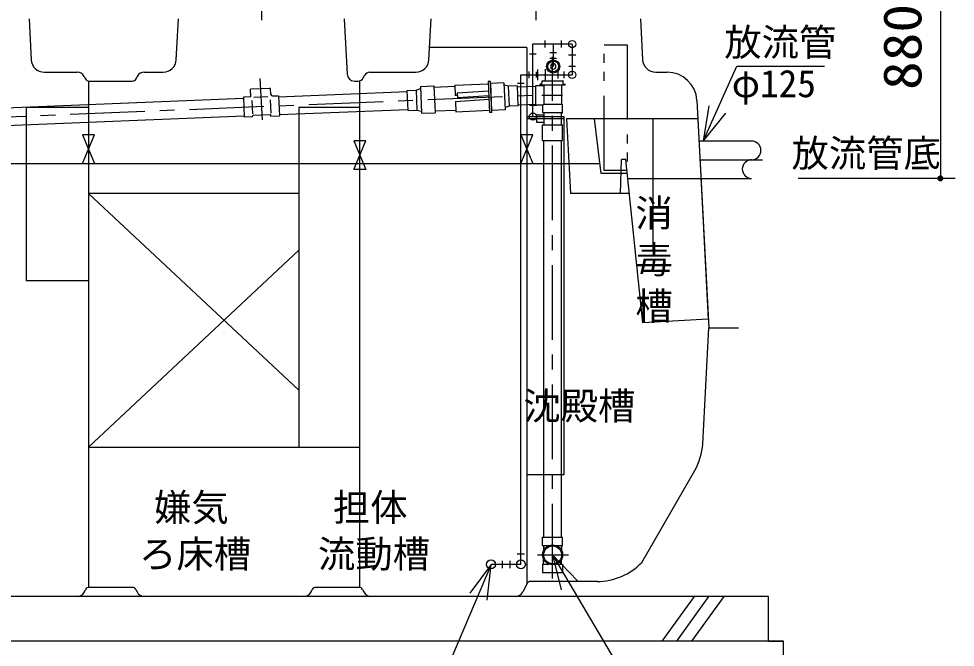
# Model space of a CAD drawing. Units: millimetres, scale not verified. Extents: x -14850 to 14850, y -10500 to 10500.
# Drawn here: x -9651 to -6511, y -6041 to -3936 of the extents above; entities that cross this region are included whole.
import ezdxf
from ezdxf.enums import TextEntityAlignment as Align

# ---------------------------------------------------------------- set-up
doc = ezdxf.new("R2010")
doc.units = ezdxf.units.MM
doc.header["$LTSCALE"] = 50
for name, pattern in [('CHAIN1', [8, 5, -1, 1, -1]), ('DOUBLE_CHAIN1', [8.8, 5, -1, 0.6, -0.6, 0.6, -1]), ('LONG_DASHED1', [7, 6, -1])]:
    doc.linetypes.add(name, pattern=pattern)
for name, color, linetype, lineweight in [('0-0_機器', 2, 'Continuous', 25), ('0-1_空気管', 3, 'Continuous', 25), ('0-5_製作', 5, 'Continuous', 25)]:
    doc.layers.add(name, color=color, linetype=linetype, lineweight=lineweight)
doc.styles.add('ＭＳ ゴシック', font='')
doc.styles.get('ＭＳ ゴシック').set_extended_font_data('MS Gothic')

msp = doc.modelspace()

# ---------------------------------------------------------------- linework, layer by layer
at = {"layer": '0-0_機器'}
for p, q in [((-7387.27, -5870.85), (-7495.52, -6020.85)), ((-7445.52, -6020.85), (-7337.27, -5870.85)), ((-7287.27, -5870.85), (-7395.52, -6020.85)), ((-7087.89, -6020.85), (-10757.89, -6020.85)), ((-7087.89, -6170.85), (-7087.89, -6020.85))]:
    msp.add_line(p, q, dxfattribs=at)
at = {"layer": '0-0_機器', "color": 3}
msp.add_line((-7137.89, -6020.85), (-7087.89, -6020.85), dxfattribs=at)
at = {"layer": '0-0_機器'}
msp.add_lwpolyline([(-7137.89, -6020.85), (-7137.89, -5870.85), (-10707.89, -5870.85)], dxfattribs=at)
at = {"layer": '0-1_空気管', "linetype": 'CHAIN1'}
for p, q in [((-8837.89, -3590.85), (-8837.89, -3986.43)), ((-7917.89, -3590.85), (-7917.89, -3986.43)), ((-7861.39, -5811.04), (-7861.39, -4063.35)), ((-8842.95, -4136.4), (-8835.44, -4275.05)), ((-10277.89, -4288.85), (-7917.39, -4191.85)), ((-7898.09, -4191.85), (-7828.64, -4191.85)), ((-7824.89, -4270.85), (-7944.39, -4270.85)), ((-7367.74, -4408.35), (-7157.56, -4408.35)), ((-7912.47, -5731.85), (-7808.57, -5731.85))]:
    msp.add_line(p, q, dxfattribs=at)
at = {"layer": '0-1_空気管'}
for p, q in [((-9616.91, -3936.02), (-9609.72, -4073.16)), ((-9123.07, -4073.16), (-9115.88, -3936.02)), ((-8559.91, -3936.02), (-8550.15, -4122.11)), ((-8276.07, -4073.16), (-8268.88, -3936.02)), ((-7566.91, -3936.02), (-7559.72, -4073.16)), ((-7887.39, -4009.35), (-7887.39, -4032.35)), ((-7831.39, -4032.35), (-7831.39, -4009.35)), ((-7947.89, -4032.41), (-8273.94, -4032.41)), ((-7947.89, -4032.41), (-7947.89, -5829.51)), ((-7927.39, -4263.85), (-7927.39, -4020.85)), ((-7795.89, -4020.85), (-7927.39, -4020.85)), ((-7870.89, -4048.85), (-7847.89, -4048.85)), ((-7859.39, -4020.85), (-7859.39, -4095.85)), ((-7795.89, -4020.85), (-7795.89, -4123.85)), ((-7916.39, -4054.85), (-7938.39, -4054.85)), ((-7870.89, -4067.85), (-7847.89, -4067.85)), ((-7783.8, -4058.35), (-7807.89, -4058.35)), ((-7939.89, -4135.35), (-7939.89, -4112.35)), ((-7911.89, -4106.35), (-7911.89, -4141.35)), ((-7895.01, -4111.33), (-7895.01, -4111.35)), ((-7886.89, -4105.35), (-7886.89, -4142.35)), ((-7843.89, -4111.35), (-7843.89, -4136.35)), ((-7823.89, -4112.35), (-7823.89, -4135.35)), ((-7784.39, -4095.85), (-7807.39, -4095.85)), ((-7356.72, -4345.85), (-7244.29, -4095.35)), ((-7244.29, -4095.35), (-6949.82, -4095.35)), ((-9565.78, -4114.85), (-9455.26, -4114.85)), ((-9432, -4129.23), (-9428.06, -4137.12)), ((-9417.89, -4144.65), (-9417.89, -5841.07)), ((-9257.73, -4137.12), (-9253.79, -4129.23)), ((-9230.53, -4114.85), (-9167.01, -4114.85)), ((-8507.89, -5841.07), (-8507.89, -4143.91)), ((-8496.08, -4133.8), (-8492.13, -4125.91)), ((-8474.24, -4114.85), (-8320.01, -4114.85)), ((-7967.89, -4123.85), (-7795.89, -4123.85)), ((-7967.89, -5763.85), (-7967.89, -4123.85)), ((-7916.89, -4114.35), (-7916.89, -4133.35)), ((-7895.65, -4144.05), (-7827.14, -4144.05)), ((-7515.78, -4114.85), (-7477.65, -4114.85)), ((-9415.53, -4144.85), (-9270.26, -4144.85)), ((-8810.34, -4169.5), (-8873.79, -4172.11)), ((-8872.74, -4197.58), (-8873.79, -4172.11)), ((-8526.19, -4144.85), (-8513.96, -4144.85)), ((-8346.16, -4243), (-8348.91, -4176.06)), ((-8318.93, -4174.83), (-8316.18, -4241.77)), ((-8304.42, -4162.72), (-8259.46, -4160.87)), ((-8304.42, -4162.72), (-8300.72, -4252.64)), ((-8259.46, -4160.87), (-8255.76, -4250.8)), ((-8189.31, -4162.99), (-8259.25, -4165.87)), ((-8189.49, -4158.5), (-8077.09, -4153.88)), ((-8189.49, -4158.5), (-8188.08, -4192.97)), ((-8065.63, -4249.99), (-8069.9, -4146.08)), ((-8024.65, -4151.22), (-8069.62, -4153.07)), ((-8024.65, -4151.22), (-8020.96, -4241.15)), ((-8006.44, -4229.04), (-8009.19, -4162.1)), ((-7979.39, -4151.85), (-7956.39, -4151.85)), ((-7976.47, -4227.81), (-7979.22, -4160.87)), ((-7979.08, -4164.36), (-7917.39, -4161.83)), ((-7917.39, -4224.3), (-7917.39, -4159.4)), ((-7917.09, -4159.1), (-7891.89, -4159.1)), ((-7897.19, -4155.25), (-7903.02, -4155.25)), ((-7903.02, -4157.05), (-7903.02, -4155.25)), ((-7903.02, -4157.05), (-7819.77, -4157.05)), ((-7897.19, -4155.25), (-7896.65, -4145)), ((-7891.89, -4159.1), (-7891.89, -4157.05)), ((-7891.89, -4159.1), (-7889.89, -4161.35)), ((-7889.89, -4223.35), (-7889.89, -4161.35)), ((-7830.89, -4222.35), (-7830.89, -4157.05)), ((-7827.89, -4146.86), (-7827.84, -4146.91)), ((-7825.6, -4155.25), (-7826.14, -4145)), ((-7825.6, -4155.25), (-7819.77, -4155.25)), ((-7819.77, -4157.05), (-7819.77, -4155.25)), ((-10211.4, -4256.1), (-8898.08, -4202.13)), ((-8815.68, -4197.84), (-8862.65, -4199.77)), ((-8800.9, -4194.63), (-8780.32, -4193.79)), ((-8780.32, -4193.79), (-8777.57, -4260.73)), ((-8780.18, -4197.28), (-8348.76, -4179.56)), ((-8181.2, -4192.83), (-8188.08, -4192.97)), ((-8187.26, -4212.95), (-8074.95, -4205.93)), ((-8180.78, -4199.52), (-8075.48, -4192.94)), ((-9626.89, -4233.85), (-9626.89, -4813.85)), ((-9417.89, -4233.85), (-9626.89, -4233.85)), ((-8869.63, -4210.06), (-8867.81, -4254.43)), ((-8807.87, -4207.53), (-8806.05, -4251.89)), ((-8711.89, -4233.85), (-8711.89, -5370.85)), ((-8507.89, -4233.85), (-8711.89, -4233.85)), ((-8187.26, -4212.95), (-8185.84, -4247.42)), ((-7976.61, -4224.31), (-7917.39, -4221.88)), ((-7915.39, -4226.35), (-7939.39, -4226.35)), ((-7917.09, -4224.6), (-7894.14, -4224.6)), ((-7894.14, -4224.6), (-7891.78, -4223.35)), ((-7894.14, -4250.55), (-7894.14, -4224.6)), ((-7829.64, -4223.35), (-7891.78, -4223.35)), ((-7828.64, -4250.55), (-7828.64, -4224.35)), ((-7337.6, -4227.39), (-7356.72, -4345.85)), ((-8895.61, -4262.08), (-10208.94, -4316.05)), ((-8867.4, -4264.42), (-8895.47, -4265.58)), ((-8867.4, -4264.42), (-8867.47, -4262.63)), ((-8864.5, -4259.4), (-8808.94, -4257.12)), ((-8805.64, -4261.89), (-8805.71, -4260.09)), ((-8805.64, -4261.89), (-8777.57, -4260.73)), ((-8777.71, -4257.23), (-8346.3, -4239.5)), ((-8300.72, -4252.64), (-8255.76, -4250.8)), ((-8186.02, -4242.93), (-8255.97, -4245.8)), ((-8185.84, -4247.42), (-8073.43, -4242.8)), ((-8065.63, -4249.99), (-8073.13, -4250.3)), ((-8020.96, -4241.15), (-8065.92, -4243)), ((-7946.89, -4263.85), (-7823.89, -4263.85)), ((-7915.39, -4258.85), (-7915.39, -4282.85)), ((-7891.39, -4258.85), (-7915.39, -4258.85)), ((-7828.94, -4250.85), (-7893.84, -4250.85)), ((-7891.39, -4250.85), (-7891.39, -4290.85)), ((-7831.39, -4290.85), (-7831.39, -4250.85)), ((-7823.89, -4263.85), (-7823.89, -5463.85)), ((-7356.72, -4345.85), (-7280.93, -4252.82)), ((-7915.39, -4282.85), (-7891.39, -4282.85)), ((-7894.89, -4343.85), (-7894.89, -4290.85)), ((-7894.89, -4290.85), (-7827.89, -4290.85)), ((-7603.98, -4270.92), (-7814.92, -4270.92)), ((-7814.92, -4270.92), (-7801.82, -4520.92)), ((-7374.95, -4270.85), (-7720.93, -4270.85)), ((-7524.96, -4270.85), (-7524.96, -4713.92)), ((-9437.89, -4420.85), (-9397.89, -4324.85)), ((-7967.89, -4420.85), (-7927.89, -4324.85)), ((-7891.39, -5672.85), (-7891.39, -4343.85)), ((-7831.39, -5672.85), (-7831.39, -4343.85)), ((-7194.14, -4345.85), (-7371.02, -4345.85)), ((-10449.07, -4420.85), (-7702.52, -4420.85)), ((-7633.81, -4520.92), (-7630.86, -4407.92)), ((-7616.52, -4407.92), (-7630.86, -4407.92)), ((-7609.91, -4470.85), (-7194.14, -4470.85)), ((-8711.89, -4520.85), (-9417.89, -4520.85)), ((-8711.89, -5180.3), (-9417.89, -4520.85)), ((-7604.64, -4520.92), (-7801.82, -4520.92)), ((-9417.89, -5370.85), (-8711.89, -4711.4)), ((-9417.89, -4813.85), (-9626.89, -4813.85)), ((-7358.28, -5359.9), (-7337.89, -4970.85)), ((-9417.89, -5370.85), (-8507.89, -5370.85)), ((-7562.49, -5757.2), (-7384.8, -5449.44)), ((-7823.89, -5463.85), (-7947.89, -5463.85)), ((-7894.9, -5700.95), (-7894.9, -5672.85)), ((-7894.9, -5672.85), (-7891.57, -5672.85)), ((-7891.4, -5672.85), (-7827.89, -5672.85)), ((-7894.9, -5700.95), (-7874.33, -5700.95)), ((-7891.57, -5700.95), (-7891.57, -5717.29)), ((-7831.39, -5700.95), (-7831.39, -5716.94)), ((-7979.89, -5727.85), (-7955.89, -5727.85)), ((-7861.39, -5731.85), (-7520.71, -6308.68)), ((-8067.89, -5763.85), (-8299.58, -6308.68)), ((-7967.89, -5763.85), (-8067.89, -5763.85)), ((-8030.39, -5751.85), (-8030.39, -5775.85)), ((-8005.39, -5751.85), (-8005.39, -5775.85)), ((-7894.9, -5762.76), (-7894.9, -5790.85)), ((-7894.9, -5762.76), (-7874.33, -5762.76)), ((-7891.57, -5762.76), (-7891.57, -5746.41)), ((-7831.39, -5762.76), (-7831.39, -5746.77)), ((-7894.9, -5790.85), (-7891.57, -5790.85)), ((-7891.4, -5790.85), (-7827.89, -5790.85)), ((-7947.16, -5828.04), (-7961.11, -5855.93)), ((-7710.67, -5820.85), (-7935.53, -5820.85)), ((-9455.26, -5870.85), (-10169.78, -5870.85)), ((-9431.11, -5855.93), (-9427.16, -5848.04)), ((-9270.26, -5840.85), (-9415.53, -5840.85)), ((-9258.63, -5848.04), (-9254.68, -5855.93)), ((-8695.26, -5870.85), (-9230.53, -5870.85)), ((-8671.11, -5855.93), (-8667.16, -5848.04)), ((-8510.26, -5840.85), (-8655.53, -5840.85)), ((-8498.63, -5848.04), (-8494.68, -5855.93)), ((-7985.26, -5870.85), (-8470.53, -5870.85))]:
    msp.add_line(p, q, dxfattribs=at)
at = {"layer": '0-1_空気管', "linetype": 'DOUBLE_CHAIN1'}
for p, q in [((-7688.32, -4023.85), (-7611.41, -4023.85)), ((-7688.32, -4443.85), (-7688.32, -4023.85)), ((-7611.41, -4023.85), (-7611.41, -4443.85)), ((-7611.41, -4443.85), (-7688.32, -4443.85))]:
    msp.add_line(p, q, dxfattribs=at)
at = {"layer": '0-1_空気管', "linetype": 'LONG_DASHED1'}
msp.add_line((-8069.62, -4153.07), (-8065.92, -4243), dxfattribs=at)
at = {"layer": '0-1_空気管'}
for points in [[(-8806, -4189.94), (-8806.84, -4169.36), (-8810.17, -4169.49)], [(-8348.91, -4176.06), (-8318.93, -4174.83), (-8304.11, -4170.21)], [(-8069.9, -4146.08), (-8077.4, -4146.39), (-8073.13, -4250.3)], [(-7979.22, -4160.87), (-8009.19, -4162.1), (-8024.35, -4158.72)], [(-8872.74, -4197.58), (-8898.22, -4198.63), (-8895.47, -4265.58)], [(-8076.07, -4178.58), (-8181.69, -4184.99), (-8180.78, -4199.52)], [(-7976.47, -4227.81), (-8006.44, -4229.04), (-8021.27, -4233.65)], [(-7377.79, -4209.62), (-7337.89, -4970.85), (-7237.89, -4970.85)], [(-8346.16, -4243), (-8316.18, -4241.77), (-8301.03, -4245.15)], [(-7894.89, -4343.85), (-7827.89, -4343.85), (-7827.89, -4290.85)], [(-7611.69, -4453.85), (-7698.46, -4453.85), (-7720.93, -4270.85)], [(-7374.95, -4270.85), (-7339.74, -4942.62), (-7559.11, -4954.11), (-7616.52, -4407.92)], [(-9397.89, -4324.85), (-9437.89, -4324.85), (-9397.89, -4420.85)], [(-7927.89, -4324.85), (-7967.89, -4324.85), (-7927.89, -4420.85)], [(-7848.46, -5700.95), (-7827.89, -5700.95), (-7827.89, -5672.85)], [(-7778.52, -5818.64), (-7861.39, -5731.85), (-7833.02, -5848.45)], [(-8081.31, -5883.1), (-8067.89, -5763.85), (-8139.14, -5860.42)], [(-7848.46, -5762.76), (-7827.89, -5762.76), (-7827.89, -5790.85)]]:
    msp.add_lwpolyline(points, dxfattribs=at)
msp.add_lwpolyline([(-8487.89, -4344.85), (-8527.89, -4344.85), (-8487.89, -4440.85), (-8527.89, -4440.85)], close=True, dxfattribs=at)
for centre, radius in [((-7795.89, -4020.85), 12), ((-7859.39, -4095.85), 22), ((-7859.46, -4095.89), 18.19), ((-7795.89, -4123.85), 12), ((-7927.39, -4263.85), 12), ((-7861.4, -5731.85), 33.5), ((-7861.4, -5731.85), 30), ((-8067.89, -5763.85), 15), ((-7967.89, -5763.85), 15)]:
    msp.add_circle(centre, radius, dxfattribs=at)
for centre, radius, start, end in [((-9565.78, -4070.85), 44, 182.99998, 270), ((-9167.01, -4070.85), 44, 270, 357), ((-8320.01, -4070.85), 44, 270, 357), ((-7515.78, -4070.85), 44, 182.99998, 270), ((-7859.39, -4095.85), 9.2, 90, 270), ((-7859.39, -4095.85), 9.2, 270, 90), ((-9455.26, -4140.85), 26, 26.56503, 89.99998), ((-9415.53, -4130.85), 14, 206.56503, 270), ((-9270.26, -4130.85), 14, 270, 333.43495), ((-9230.53, -4140.85), 26, 90, 153.43495), ((-8526.19, -4120.85), 24, 182.99998, 270), ((-8513.96, -4124.85), 20, 270, 333.43495), ((-8474.24, -4134.85), 20, 90, 153.43495), ((-7895.65, -4145.05), 1, 90, 177), ((-7827.14, -4145.05), 1, 3, 90), ((-7477.65, -4214.85), 100, 2.99998, 90), ((-8801.1, -4189.74), 4.9, 182.35312, 272.35312), ((-7829.89, -4222.35), 1, 180, 270), ((-7829.64, -4224.35), 1, 0, 90), ((-8864.37, -4262.5), 3.1, 92.35312, 182.35312), ((-8808.81, -4260.22), 3.1, 2.35312, 92.35312), ((-7893.84, -4250.55), 0.3, 180, 270), ((-7828.94, -4250.55), 0.3, 270, 0), ((-7194.14, -4377.1), 31.25, 270, 90), ((-7194.14, -4439.6), 31.25, 90, 270), ((-7558.01, -5349.44), 200, 330, 357), ((-7711.83, -5613.85), 207, 270, 316.17125), ((-7935.53, -5833.85), 13, 90, 153.43494), ((-9455.26, -5843.85), 27, 270, 333.43495), ((-9415.53, -5853.85), 13, 90, 153.43495), ((-9270.26, -5853.85), 13, 26.56503, 90), ((-9230.53, -5843.85), 27, 206.56503, 270), ((-8695.26, -5843.85), 27, 270, 333.43495), ((-8655.53, -5853.85), 13, 90, 153.43495), ((-8510.26, -5853.85), 13, 26.56503, 90), ((-8470.53, -5843.85), 27, 206.56503, 270), ((-7985.26, -5843.85), 27, 270, 333.43494)]:
    msp.add_arc(centre, radius, start, end, dxfattribs=at)
at = {"layer": '0-5_製作', "color": 2}
for p, q in [((-6561.48, -3590.85), (-6561.48, -4470.85)), ((-6511.48, -4470.85), (-7038.7, -4470.85))]:
    msp.add_line(p, q, dxfattribs=at)
at = {"layer": '0-5_製作'}
for points in [[(-6571.46, -4470.23), (-6561.48, -4470.85), (-6571.48, -4470.85)], [(-6571.48, -4470.85), (-6565.74, -4479.9), (-6571.4, -4472.11)], [(-6571.48, -4470.85), (-6564.57, -4480.36), (-6565.74, -4479.9)], [(-6561.48, -4470.85), (-6564.57, -4480.36), (-6571.48, -4470.85)], [(-6571.31, -4468.98), (-6561.48, -4470.85), (-6571.46, -4470.23)], [(-6571.4, -4472.11), (-6566.84, -4479.3), (-6571.17, -4473.34)], [(-6571.4, -4472.11), (-6565.74, -4479.9), (-6566.84, -4479.3)], [(-6570.99, -4467.76), (-6561.48, -4470.85), (-6571.31, -4468.98)], [(-6571.17, -4473.34), (-6567.86, -4478.56), (-6570.78, -4474.54)], [(-6571.17, -4473.34), (-6566.84, -4479.3), (-6567.86, -4478.56)], [(-6570.53, -4466.6), (-6561.48, -4470.85), (-6570.99, -4467.76)], [(-6570.78, -4474.54), (-6568.77, -4477.7), (-6570.25, -4475.67)], [(-6570.78, -4474.54), (-6567.86, -4478.56), (-6568.77, -4477.7)], [(-6569.93, -4465.5), (-6561.48, -4470.85), (-6570.53, -4466.6)], [(-6570.25, -4475.67), (-6568.77, -4477.7), (-6569.57, -4476.73)], [(-6569.19, -4464.48), (-6561.48, -4470.85), (-6569.93, -4465.5)], [(-6568.33, -4463.56), (-6561.48, -4470.85), (-6569.19, -4464.48)], [(-6567.36, -4462.76), (-6561.48, -4470.85), (-6568.33, -4463.56)], [(-6566.3, -4462.09), (-6561.48, -4470.85), (-6567.36, -4462.76)], [(-6566.3, -4462.09), (-6561.48, -4460.85), (-6561.48, -4470.85)], [(-6565.16, -4461.56), (-6561.48, -4460.85), (-6566.3, -4462.09)], [(-6563.97, -4461.17), (-6561.48, -4460.85), (-6565.16, -4461.56)], [(-6561.48, -4470.85), (-6563.36, -4480.68), (-6564.57, -4480.36)], [(-6562.74, -4460.93), (-6561.48, -4460.85), (-6563.97, -4461.17)], [(-6561.48, -4470.85), (-6562.11, -4480.83), (-6563.36, -4480.68)], [(-6561.48, -4470.85), (-6561.48, -4480.85), (-6562.11, -4480.83)], [(-6561.48, -4460.85), (-6551.48, -4470.85), (-6561.48, -4470.85)], [(-6560.85, -4460.87), (-6551.48, -4470.85), (-6561.48, -4460.85)], [(-6561.48, -4470.85), (-6560.23, -4480.78), (-6561.48, -4480.85)], [(-6561.48, -4470.85), (-6559, -4480.54), (-6560.23, -4480.78)], [(-6561.48, -4470.85), (-6557.8, -4480.15), (-6559, -4480.54)], [(-6561.48, -4470.85), (-6556.67, -4479.62), (-6557.8, -4480.15)], [(-6561.48, -4470.85), (-6555.6, -4478.94), (-6556.67, -4479.62)], [(-6551.48, -4470.85), (-6555.6, -4478.94), (-6561.48, -4470.85)], [(-6559.61, -4461.03), (-6551.48, -4470.85), (-6560.85, -4460.87)], [(-6558.39, -4461.34), (-6551.48, -4470.85), (-6559.61, -4461.03)], [(-6557.22, -4461.81), (-6551.48, -4470.85), (-6558.39, -4461.34)], [(-6557.22, -4461.81), (-6551.56, -4469.6), (-6551.48, -4470.85)], [(-6556.12, -4462.41), (-6551.56, -4469.6), (-6557.22, -4461.81)], [(-6556.12, -4462.41), (-6551.8, -4468.37), (-6551.56, -4469.6)], [(-6555.11, -4463.15), (-6551.8, -4468.37), (-6556.12, -4462.41)], [(-6551.48, -4470.85), (-6554.64, -4478.14), (-6555.6, -4478.94)], [(-6555.11, -4463.15), (-6552.18, -4467.17), (-6551.8, -4468.37)], [(-6554.19, -4464.01), (-6552.18, -4467.17), (-6555.11, -4463.15)], [(-6551.48, -4470.85), (-6553.78, -4477.23), (-6554.64, -4478.14)], [(-6554.19, -4464.01), (-6552.72, -4466.04), (-6552.18, -4467.17)], [(-6553.39, -4464.98), (-6552.72, -4466.04), (-6554.19, -4464.01)], [(-6551.48, -4470.85), (-6553.04, -4476.21), (-6553.78, -4477.23)], [(-6551.48, -4470.85), (-6552.43, -4475.11), (-6553.04, -4476.21)], [(-6551.48, -4470.85), (-6551.97, -4473.94), (-6552.43, -4475.11)], [(-6551.48, -4470.85), (-6551.66, -4472.73), (-6551.97, -4473.94)], [(-6551.48, -4470.85), (-6551.5, -4471.48), (-6551.66, -4472.73)]]:
    msp.add_solid(points, dxfattribs=at)

# ---------------------------------------------------------------- texts
at = {"layer": '0-0_機器', "color": 4, "style": 'ＭＳ ゴシック'}
msp.add_text('放流管底', height=91.79, dxfattribs=at).set_placement((-7060.43, -4459.85), align=Align.BOTTOM_LEFT)
at = {"layer": '0-1_空気管', "color": 4, "style": 'ＭＳ ゴシック'}
for s, p in [('\u3000放流管\u3000', (-7411.14, -4088.11)), ('φ125', (-7260.94, -4226.29)), ('消', (-7583.8, -4660.17)), ('毒', (-7583.8, -4816.17)), ('槽', (-7583.8, -4972.17)), ('沈殿槽', (-7959.64, -5306.19)), ('嫌気', (-9197.76, -5646.22)), ('担体', (-8598.11, -5646.22)), ('ろ床槽', (-9247.76, -5802.22)), ('流動槽', (-8648.11, -5802.22))]:
    msp.add_text(s, height=91.79, dxfattribs=at).set_placement(p, align=Align.BOTTOM_LEFT)
at = {"layer": '0-5_製作', "color": 4, "style": 'ＭＳ ゴシック', "width": 1.1}
msp.add_text('880', height=128.4, rotation=90, dxfattribs=at).set_placement((-6586.48, -4174.6), align=Align.BOTTOM_LEFT)

doc.saveas('drawing.dxf')
